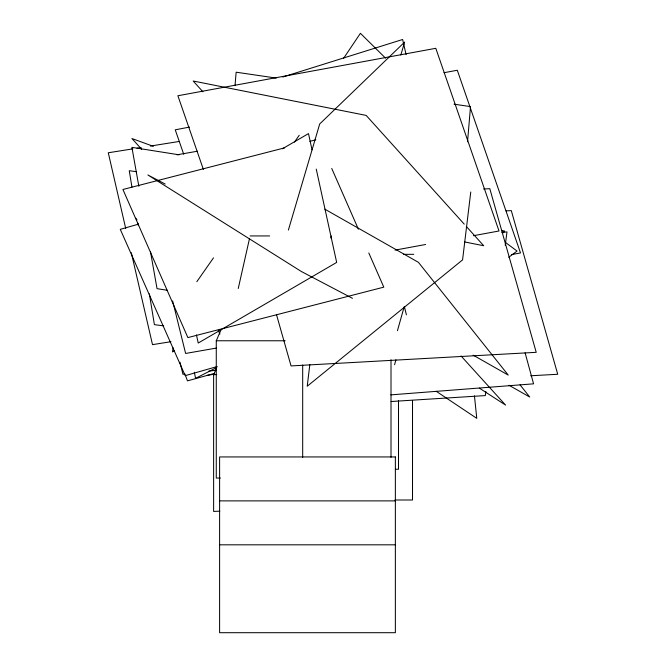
<?xml version="1.0" encoding="UTF-8"?>
<svg xmlns="http://www.w3.org/2000/svg" width="666" height="666" viewBox="0 0 666 666"><rect width="100%" height="100%" fill="white"/><g stroke="black" fill="none" stroke-linecap="round" stroke-linejoin="round"><path stroke-width="1" d="M235.015 85.648L236.147 72.203L276.24 78.088M467.54 141.766L470.512 106.602L454.062 104.187M309.823 364.643L307.217 386.238L462.579 259.882L470.762 191.999M485.855 391.475L485.314 395.587L391.125 401.515M505.228 245.304L507.001 231.926L501.823 232.251M173.135 347.819L172.477 351.923L174.251 350.857M238.245 288.511L249.409 238.969M330.844 237.962L331.293 235.939M394.572 364.735L395.92 359.79M397.444 330.702L404.154 306.893M288.37 230.086L319.705 123.959L404.637 42.108L400.832 55.003M220.413 478.055L216.275 478.055L216.275 340.767L221.187 329.412M219.838 511.172L213.62 511.421L213.62 374.683L216.6 368.19M503.479 232.784L504.562 231.019L501.498 230.486M343.673 58.217L360.414 33.3L385.547 58.15M196.82 281.71L213.486 257.867M294.464 142.083L299.234 135.265M508.749 257.292L517.057 251.065L505.427 242.407M282.417 148.784L308.491 133.608L312.038 149.833M216.808 367.49L195.579 378.338L194.33 372.269M282.767 77.023L402.63 39.494L406.11 54.637M138.262 224.217L120.271 229.337L185.223 375.641L217.216 366.541M214.535 373.376L187.487 380.86L185.306 375.058M284.682 147.835L122.919 189.485L187.879 337.595L383.799 287.146L368.806 252.972M309.798 141.367L315.826 139.81M189.51 127.089L175.241 129.82L183.733 154.287M444.047 72.694L457.301 70.255L520.512 252.947L511.338 254.628M395.038 250.125L425.616 244.497M473.534 235.689L499.017 230.994L435.797 48.31L177.889 95.754L203.38 169.422M177.031 154.795L197.477 151.215M216.284 348.093L185.623 353.455L172.636 300.94M207.118 375.399L214.277 374.15M132.909 148.851L108.275 152.772L125.732 228.513M137.013 148.193L141.117 147.536M150.358 146.062L179.096 141.483M170.979 341.7L152.506 344.647L131.319 252.747M185.031 374.034L182.967 374.292L179.987 362.187M208.766 371.137L215.984 370.254M390.809 394.871L533.574 383.832L525.108 352.855M483.566 189.002L489.801 188.661L536.222 352.322L291.042 365.925L276.606 315.035M506.102 210.897L511.297 210.606L557.725 374.267L530.71 375.766M213.62 374.683L216.708 374.558M250.1 235.939L269.622 235.939M403.488 254.329L413.761 254.329M216.275 340.767L285.14 340.767M395.388 469.247L398.509 469.247L398.509 400.749M394.963 500L412.512 500L412.512 400.374M219.605 500.882L395.363 500.882M219.605 544.821L395.363 544.821M136.48 171.678L129.262 170.729L131.943 187.146M163.669 325.865L154.395 324.65L149.367 293.864M179.137 154.812L131.91 147.352L138.836 186.264M167.316 290.284L157.043 288.661L150.491 251.798M464.385 241.9L483.716 245.737L466.325 226.465M153.33 146.337L131.935 138.536L141.7 149.292M165.193 184.057L147.86 174.967L301.373 271.512L352.472 298.318M324.808 209.157L418.415 262.329L508.233 375.083L473.135 355.145M509.032 385.273L529.736 397.036L520.046 384.865M479.395 388.136L505.586 405.095L461.022 355.944M436.263 391.308L476.781 418.348L474.442 395.854M464.244 224.151L366.167 115.409L193.19 81.011L202.922 91.808M135.814 218.232L137.029 219.913M218.232 330.261L219.913 334.074M331.751 168.473L358.4 229.229M404.412 306.751L406.41 314.835M316.25 169.106L336.671 262.421L198.227 343.032L196.453 334.915M137.804 223.06L138.145 225.116M391.009 359.748L391.009 457.301M302.689 365.01L302.689 457.309M395.363 456.943L219.605 456.943L219.605 632.7L395.363 632.7L395.363 456.943"/></g></svg>
